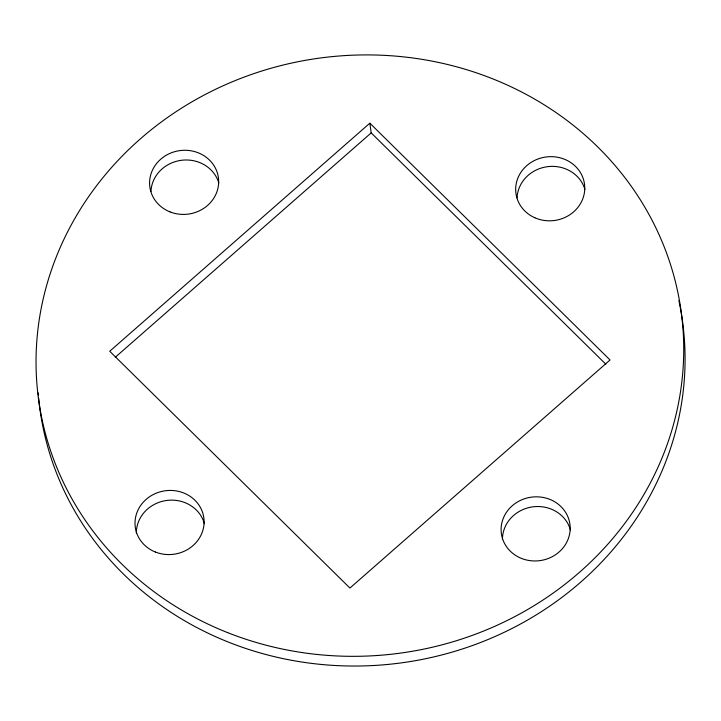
<?xml version="1.0" encoding="UTF-8"?>
<svg xmlns="http://www.w3.org/2000/svg" width="721" height="721" viewBox="0 0 721 721"><rect width="100%" height="100%" fill="white"/><g stroke="black" fill="none" stroke-linecap="round" stroke-linejoin="round"><path stroke-width="1.08" d="M369.846 123.183L109.727 351.253L349.928 588.057L610.047 359.986L369.846 123.183L371.189 132.889L605.793 364.168M115.297 357.255L371.189 132.889M678.885 300.639A324.279 300.233 -7.9 0 1 407.158 662.04A324.279 300.233 -7.9 0 1 38.673 398.262M38.384 395.063A324.279 300.233 -7.9 0 1 38.213 392.918M502.456 539.524A34.59 32.021 -7.9 0 1 532.63 506.872A34.59 32.021 -7.9 0 1 570.5 530.142M150.959 191.453A34.59 32.021 -7.9 0 1 181.512 160.278A34.59 32.021 -7.9 0 1 218.769 182.864M136.359 533.134A34.59 32.021 -7.9 0 1 166.533 500.482A34.59 32.021 -7.9 0 1 204.413 523.752M517.047 197.842A34.59 32.021 -7.9 0 1 547.627 166.668A34.59 32.021 -7.9 0 1 584.875 189.29M227.665 632.641A324.279 300.233 -7.9 0 0 682.012 318.421A324.279 300.233 -7.9 0 0 169.985 115.793A324.279 300.233 -7.9 0 0 227.665 632.641M521.544 558.442A34.59 32.021 -7.9 0 0 570.005 524.924A34.59 32.021 -7.9 0 0 515.389 503.312A34.59 32.021 -7.9 0 0 521.544 558.442M170.021 211.893A34.59 32.021 -7.9 0 0 218.49 178.375A34.59 32.021 -7.9 0 0 163.874 156.763A34.59 32.021 -7.9 0 0 170.021 211.893M155.457 552.052A34.59 32.021 -7.9 0 0 203.917 518.534A34.59 32.021 -7.9 0 0 149.301 496.922A34.59 32.021 -7.9 0 0 155.457 552.052M534.883 217.778A34.59 32.021 -7.9 0 0 584.695 186.027A34.59 32.021 -7.9 0 0 531.08 162.414A34.59 32.021 -7.9 0 0 534.883 217.778"/></g></svg>
